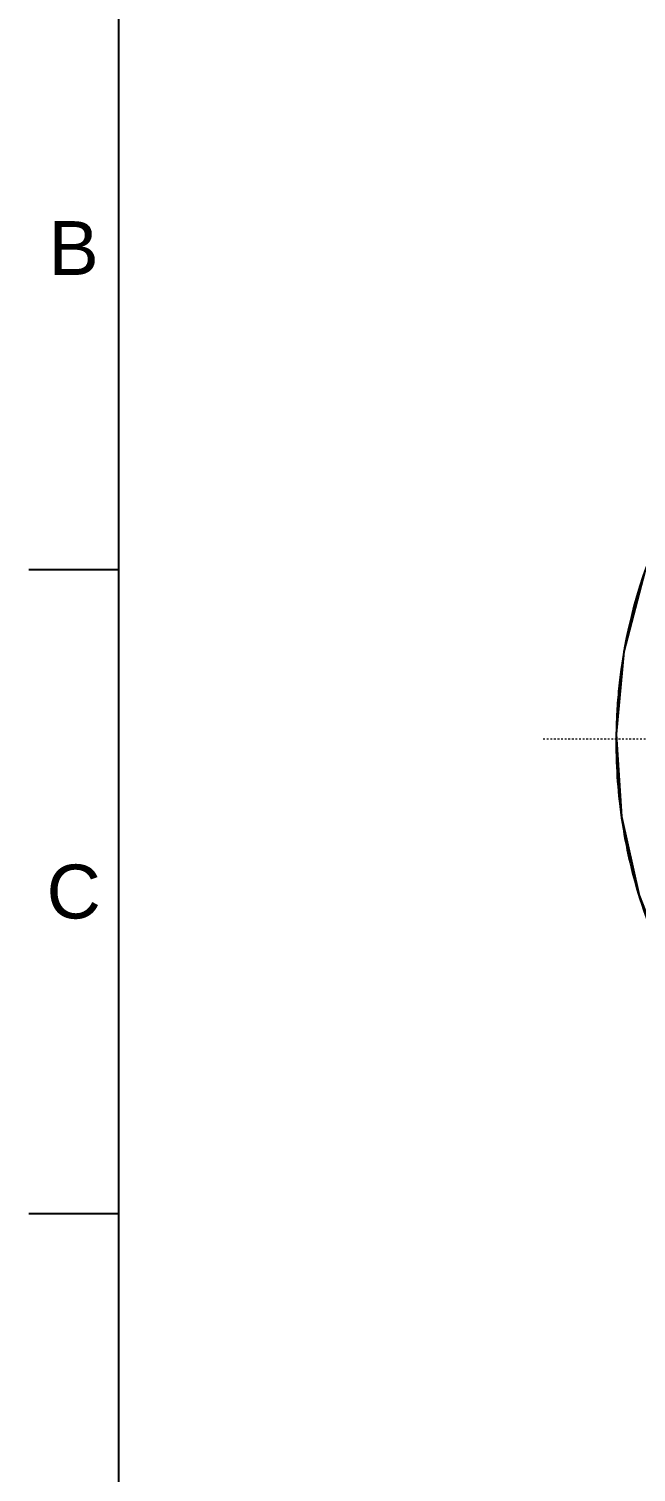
# Model space of a CAD drawing. Header units: millimetres. Extents: x 3631 to 3841, y 294 to 591.
# Drawn here: x 3630.6 to 3664.4, y 463.5 to 543.9 of the extents above; entities that cross this region are included whole.
import ezdxf

# ---------------------------------------------------------------- set-up
doc = ezdxf.new("R2010")
doc.units = ezdxf.units.MM
doc.header["$LTSCALE"] = 0.1
doc.linetypes.add('CENTER', pattern=[0.6, 0.375, -0.075, 0.075, -0.075])
doc.layers.add('DIM', color=3, linetype='Continuous')
doc.layers.add('FORM', color=7, linetype='Continuous')
doc.styles.get("Standard").update_dxf_attribs({"font": 'arial.ttf'})

msp = doc.modelspace()

# ---------------------------------------------------------------- linework, layer by layer
at = {"color": 7, "linetype": 'Continuous'}
for points in [[(3692.7738, 533.5978), (3688.5107, 533.2849), (3684.0604, 532.2764), (3679.8045, 530.5885), (3675.8512, 528.2496), (3672.2992, 525.3173), (3669.2417, 521.8576), (3666.7563, 517.95), (3664.9132, 513.6992), (3663.7591, 509.2149)], [(3663.7591, 509.2149), (3663.3236, 504.614), (3663.6132, 500.0327), (3664.5965, 495.6195), (3666.212, 491.4948), (3668.361, 487.7613), (3670.7325, 484.7178)]]:
    msp.add_lwpolyline(points, dxfattribs=at)
for centre, radius, start, end in [((3692.5675, 504.1641), 29.2446, 173.178512, 175.717235), ((3692.4447, 504.1736), 29.1215, 175.717947, 177.354244), ((3692.6, 504.1699), 29.2768, 177.360955, 182.162448), ((3692.7189, 504.1719), 29.3957, 182.157663, 186.414955), ((3692.5174, 504.1497), 29.193, 186.415694, 191.308146), ((3692.3489, 504.1172), 29.0214, 191.310619, 195.454845), ((3692.3814, 504.1309), 29.0564, 195.463786, 200.551675)]:
    msp.add_arc(centre, radius, start, end, dxfattribs=at)
msp.add_open_spline([(3688.1961, 533.234), (3686.6249, 532.9857), (3683.5163, 532.2351), (3677.6454, 529.7637), (3671.179, 524.9263), (3665.6939, 516.9855), (3663.9055, 510.7789), (3663.5298, 507.6377)], degree=3, knots=[0, 0, 0, 0, 0.1254919, 0.2509463, 0.5008136, 0.7504201, 1, 1, 1, 1], dxfattribs=at)
at = {"layer": 'DIM', "color": 1, "linetype": 'CENTER', "lineweight": 0}
msp.add_line((3659.2566, 504.3546), (3726.4866, 504.3546), dxfattribs=at)
at = {"layer": 'FORM'}
for p, q in [((3635.5929, 585.5136), (3635.5929, 298.5136)), ((3635.5929, 513.7636), (3630.5929, 513.7636)), ((3635.5929, 477.8886), (3630.5929, 477.8886))]:
    msp.add_line(p, q, dxfattribs=at)
for p in [(3635.5929, 513.7636), (3635.5929, 477.8886)]:
    msp.add_point(p, dxfattribs=at)

# ---------------------------------------------------------------- texts
at = {"layer": 'FORM', "char_height": 3, "attachment_point": 5}
for s, insert in [('B', (3633.0929, 531.7011)), ('C', (3633.0929, 495.8261))]:
    msp.add_mtext_dynamic_manual_height_columns(s, width=5, gutter_width=12.5, heights=[0], dxfattribs=dict(at, insert=insert))

doc.saveas('drawing.dxf')
